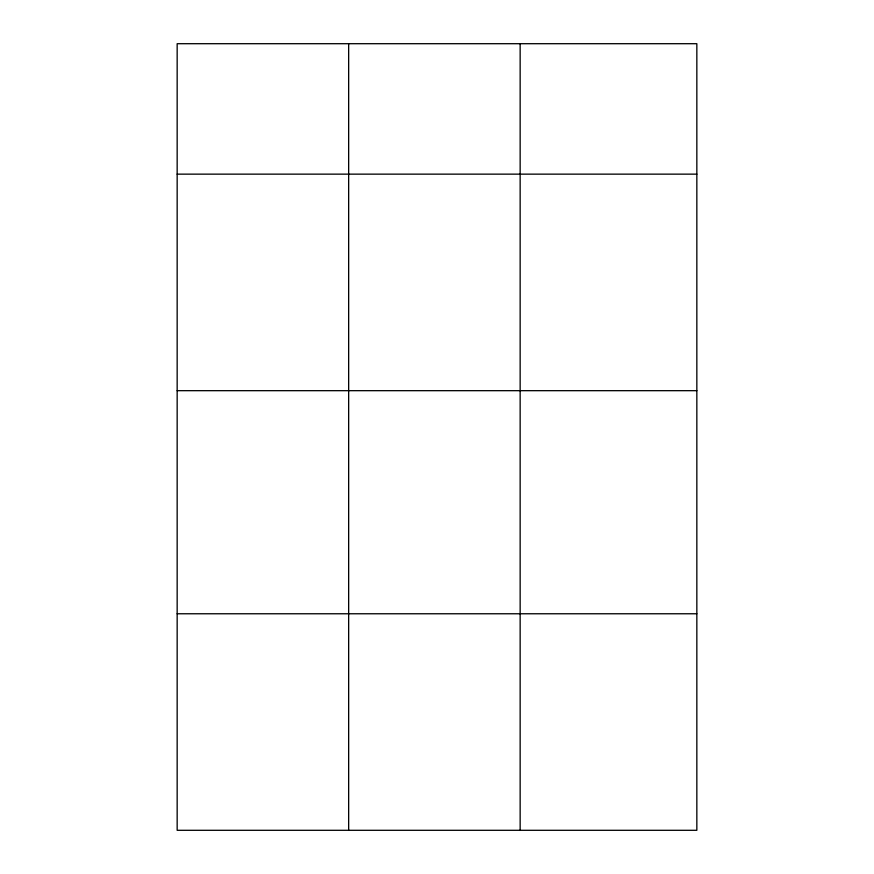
<?xml version="1.0" encoding="UTF-8"?>
<svg xmlns="http://www.w3.org/2000/svg" width="874" height="874" viewBox="0 0 874 874"><rect width="100%" height="100%" fill="white"/><g stroke="black" fill="none" stroke-linecap="round" stroke-linejoin="round"><path stroke-width="1.31" d="M696.84 174.145L696.84 830.3L177.16 830.3L177.16 43.7L696.84 43.7L696.84 174.145L177.16 174.145M177.16 390.678L696.84 390.678M177.16 613.766L696.84 613.766M520.15 43.7L520.15 830.3M348.66 43.7L348.66 830.3"/></g></svg>
